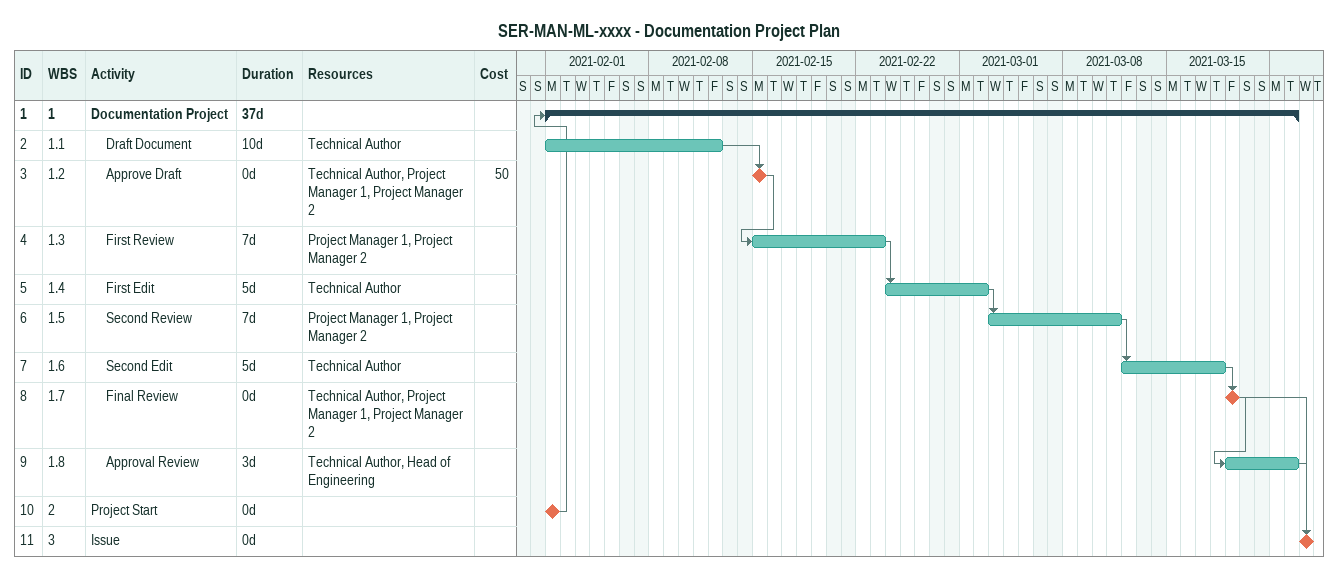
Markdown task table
SER-MAN-ML-xxxx - Documentation Project Plan

| ID | WBS | Task | Duration | Start | Finish | Predecessors | Resources | Cost |
|---|---|---|---|---|---|---|---|---|
| 1 | 1 | **Documentation Project** | 37d | 2021-02-01 | 2021-03-23 | 10 |  |  |
| 2 | 1.1 | Draft Document | 10d | 2021-02-01 | 2021-02-12 |  | Technical Author |  |
| 3 | 1.2 | Approve Draft | 0d | 2021-02-15 | 2021-02-15 | 2 | Technical Author, Project Manager 1, Project Manager 2 | 50 |
| 4 | 1.3 | First Review | 7d | 2021-02-15 | 2021-02-23 | 3 | Project Manager 1, Project Manager 2 |  |
| 5 | 1.4 | First Edit | 5d | 2021-02-24 | 2021-03-02 | 4 | Technical Author |  |
| 6 | 1.5 | Second Review | 7d | 2021-03-03 | 2021-03-11 | 5 | Project Manager 1, Project Manager 2 |  |
| 7 | 1.6 | Second Edit | 5d | 2021-03-12 | 2021-03-18 | 6 | Technical Author |  |
| 8 | 1.7 | Final Review | 0d | 2021-03-19 | 2021-03-19 | 7 | Technical Author, Project Manager 1, Project Manager 2 |  |
| 9 | 1.8 | Approval Review | 3d | 2021-03-19 | 2021-03-23 | 8 | Technical Author, Head of Engineering |  |
| 10 | 2 | Project Start | 0d | 2021-02-01 | 2021-02-01 |  |  |  |
| 11 | 3 | Issue | 0d | 2021-03-24 | 2021-03-24 | 8, 9 |  |  |
